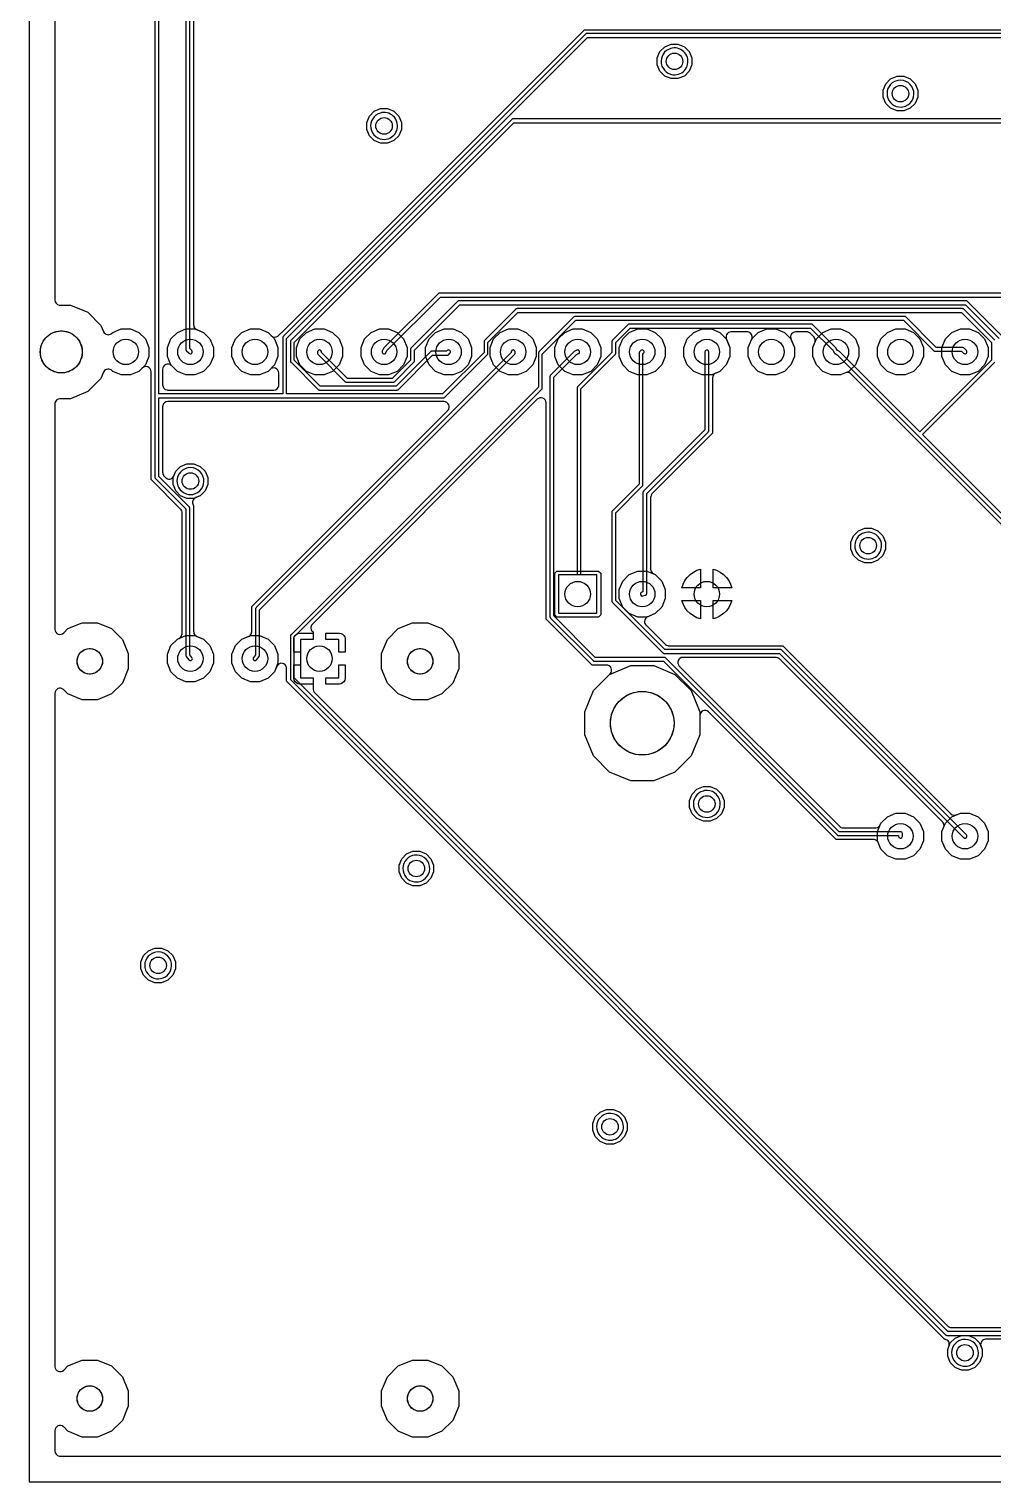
# Model space of a CAD drawing. Header units: millimetres. Extents: x 0 to 102, y -1 to 103.
# Drawn here: x 0 to 37.9, y -1.3 to 55.9 of the extents above; entities that cross this region are included whole.
import ezdxf

# ---------------------------------------------------------------- set-up
doc = ezdxf.new("R2010")
doc.units = ezdxf.units.MM

msp = doc.modelspace()

# ---------------------------------------------------------------- linework, layer by layer
at = {"layer": '16_copper'}
msp.add_lwpolyline([(1.016, 56.375), (1.016, 45.225), (1.016, 45.224), (1.016, 45.223, 0.366019), (1.187, 45.024), (1.219, 45.021), (1.636, 45.021), (2.313, 44.741), (2.831, 44.223), (2.932, 43.981), (2.934, 43.976), (2.936, 43.971, 0.469054), (3.238, 43.894), (3.25, 43.904), (3.258, 43.91), (3.26, 43.912), (3.263, 43.915), (3.297, 43.948), (3.63, 44.086), (3.99, 44.086), (4.323, 43.948), (4.578, 43.693), (4.716, 43.36), (4.716, 43), (4.578, 42.667), (4.323, 42.412), (3.99, 42.274), (3.63, 42.274), (3.297, 42.412), (3.263, 42.445, 0.484395), (2.946, 42.408), (2.939, 42.394), (2.934, 42.386), (2.933, 42.383), (2.932, 42.379), (2.831, 42.137), (2.313, 41.619), (1.636, 41.338), (1.219, 41.338), (1.218, 41.338), (1.218, 41.338, 0.366019), (1.019, 41.168), (1.016, 41.135), (1.016, 32.271), (1.017, 32.261, 0.651699), (1.363, 32.127), (1.531, 32.295), (2.088, 32.526), (2.692, 32.526), (3.249, 32.295), (3.675, 31.869), (3.906, 31.312), (3.906, 30.708), (3.675, 30.151), (3.249, 29.725), (2.692, 29.494), (2.088, 29.494), (1.531, 29.725), (1.363, 29.893), (1.356, 29.899, 0.651666), (1.016, 29.749), (1.016, 3.271), (1.017, 3.261, 0.651699), (1.363, 3.127), (1.531, 3.295), (2.088, 3.526), (2.692, 3.526), (3.249, 3.295), (3.675, 2.869), (3.906, 2.312), (3.906, 1.708), (3.675, 1.151), (3.249, 0.725), (2.692, 0.494), (2.088, 0.494), (1.531, 0.725), (1.363, 0.893), (1.356, 0.899, 0.651666), (1.016, 0.749), (1.016, -0.051), (1.016, -0.052), (1.016, -0.052, 0.366019), (1.187, -0.251), (1.219, -0.254), (61.491, -0.254)], format="xyb", dxfattribs=at)
for points in [[(25.265, 53.929), (25.014, 54.033), (24.823, 54.224), (24.719, 54.475), (24.719, 54.745), (24.823, 54.996), (25.014, 55.187), (25.265, 55.291), (25.535, 55.291), (25.786, 55.187), (25.977, 54.996), (26.081, 54.745), (26.081, 54.475), (25.977, 54.224), (25.786, 54.033), (25.535, 53.929)], [(34.155, 52.659), (33.904, 52.763), (33.713, 52.954), (33.609, 53.205), (33.609, 53.475), (33.713, 53.726), (33.904, 53.917), (34.155, 54.021), (34.425, 54.021), (34.676, 53.917), (34.867, 53.726), (34.971, 53.475), (34.971, 53.205), (34.867, 52.954), (34.676, 52.763), (34.425, 52.659)], [(13.835, 51.389), (13.584, 51.493), (13.393, 51.684), (13.289, 51.935), (13.289, 52.205), (13.393, 52.456), (13.584, 52.647), (13.835, 52.751), (14.105, 52.751), (14.356, 52.647), (14.547, 52.456), (14.651, 52.205), (14.651, 51.935), (14.547, 51.684), (14.356, 51.493), (14.105, 51.389)], [(6.17, 42.274), (5.837, 42.412), (5.582, 42.667), (5.444, 43), (5.444, 43.36), (5.582, 43.693), (5.837, 43.948), (6.17, 44.086), (6.53, 44.086), (6.863, 43.948), (7.118, 43.693), (7.256, 43.36), (7.256, 43), (7.118, 42.667), (6.863, 42.412), (6.53, 42.274)], [(8.71, 42.274), (8.377, 42.412), (8.122, 42.667), (7.984, 43), (7.984, 43.36), (8.122, 43.693), (8.377, 43.948), (8.71, 44.086), (9.07, 44.086), (9.403, 43.948), (9.658, 43.693), (9.796, 43.36), (9.796, 43), (9.658, 42.667), (9.403, 42.412), (9.07, 42.274)], [(11.25, 42.274), (10.917, 42.412), (10.662, 42.667), (10.524, 43), (10.524, 43.36), (10.662, 43.693), (10.917, 43.948), (11.25, 44.086), (11.61, 44.086), (11.943, 43.948), (12.198, 43.693), (12.336, 43.36), (12.336, 43), (12.198, 42.667), (11.943, 42.412), (11.61, 42.274)], [(13.79, 42.274), (13.457, 42.412), (13.202, 42.667), (13.064, 43), (13.064, 43.36), (13.202, 43.693), (13.457, 43.948), (13.79, 44.086), (14.15, 44.086), (14.483, 43.948), (14.738, 43.693), (14.876, 43.36), (14.876, 43), (14.738, 42.667), (14.483, 42.412), (14.15, 42.274)], [(16.33, 42.274), (15.997, 42.412), (15.742, 42.667), (15.604, 43), (15.604, 43.36), (15.742, 43.693), (15.997, 43.948), (16.33, 44.086), (16.69, 44.086), (17.023, 43.948), (17.278, 43.693), (17.416, 43.36), (17.416, 43), (17.278, 42.667), (17.023, 42.412), (16.69, 42.274)], [(18.87, 42.274), (18.537, 42.412), (18.282, 42.667), (18.144, 43), (18.144, 43.36), (18.282, 43.693), (18.537, 43.948), (18.87, 44.086), (19.23, 44.086), (19.563, 43.948), (19.818, 43.693), (19.956, 43.36), (19.956, 43), (19.818, 42.667), (19.563, 42.412), (19.23, 42.274)], [(21.41, 42.274), (21.077, 42.412), (20.822, 42.667), (20.684, 43), (20.684, 43.36), (20.822, 43.693), (21.077, 43.948), (21.41, 44.086), (21.77, 44.086), (22.103, 43.948), (22.358, 43.693), (22.496, 43.36), (22.496, 43), (22.358, 42.667), (22.103, 42.412), (21.77, 42.274)], [(23.95, 42.274), (23.617, 42.412), (23.362, 42.667), (23.224, 43), (23.224, 43.36), (23.362, 43.693), (23.617, 43.948), (23.95, 44.086), (24.31, 44.086), (24.643, 43.948), (24.898, 43.693), (25.036, 43.36), (25.036, 43), (24.898, 42.667), (24.643, 42.412), (24.31, 42.274)], [(26.49, 42.274), (26.157, 42.412), (25.902, 42.667), (25.764, 43), (25.764, 43.36), (25.902, 43.693), (26.157, 43.948), (26.49, 44.086), (26.85, 44.086), (27.183, 43.948), (27.438, 43.693), (27.576, 43.36), (27.576, 43), (27.438, 42.667), (27.183, 42.412), (26.85, 42.274)], [(29.03, 42.274), (28.697, 42.412), (28.442, 42.667), (28.304, 43), (28.304, 43.36), (28.442, 43.693), (28.697, 43.948), (29.03, 44.086), (29.39, 44.086), (29.723, 43.948), (29.978, 43.693), (30.116, 43.36), (30.116, 43), (29.978, 42.667), (29.723, 42.412), (29.39, 42.274)], [(31.57, 42.274), (31.237, 42.412), (30.982, 42.667), (30.844, 43), (30.844, 43.36), (30.982, 43.693), (31.237, 43.948), (31.57, 44.086), (31.93, 44.086), (32.263, 43.948), (32.518, 43.693), (32.656, 43.36), (32.656, 43), (32.518, 42.667), (32.263, 42.412), (31.93, 42.274)], [(34.11, 42.274), (33.777, 42.412), (33.522, 42.667), (33.384, 43), (33.384, 43.36), (33.522, 43.693), (33.777, 43.948), (34.11, 44.086), (34.47, 44.086), (34.803, 43.948), (35.058, 43.693), (35.196, 43.36), (35.196, 43), (35.058, 42.667), (34.803, 42.412), (34.47, 42.274)], [(36.65, 42.274), (36.317, 42.412), (36.062, 42.667), (35.924, 43), (35.924, 43.36), (36.062, 43.693), (36.317, 43.948), (36.65, 44.086), (37.01, 44.086), (37.343, 43.948), (37.598, 43.693), (37.736, 43.36), (37.736, 43), (37.598, 42.667), (37.343, 42.412), (37.01, 42.274)], [(6.215, 37.419), (5.964, 37.523), (5.773, 37.714), (5.669, 37.965), (5.669, 38.235), (5.773, 38.486), (5.964, 38.677), (6.215, 38.781), (6.485, 38.781), (6.736, 38.677), (6.927, 38.486), (7.031, 38.235), (7.031, 37.965), (6.927, 37.714), (6.736, 37.523), (6.485, 37.419)], [(32.885, 34.879), (32.634, 34.983), (32.443, 35.174), (32.339, 35.425), (32.339, 35.695), (32.443, 35.946), (32.634, 36.137), (32.885, 36.241), (33.155, 36.241), (33.406, 36.137), (33.597, 35.946), (33.701, 35.695), (33.701, 35.425), (33.597, 35.174), (33.406, 34.983), (33.155, 34.879)], [(20.773, 32.749), (20.684, 32.838), (20.684, 34.472), (20.773, 34.561), (22.407, 34.561), (22.496, 34.472), (22.496, 32.838), (22.407, 32.749)], [(22.344, 34.409), (20.836, 34.409), (20.836, 32.901), (22.344, 32.901)], [(23.95, 32.749), (23.617, 32.887), (23.362, 33.142), (23.224, 33.475), (23.224, 33.835), (23.362, 34.168), (23.617, 34.423), (23.95, 34.561), (24.31, 34.561), (24.643, 34.423), (24.898, 34.168), (25.036, 33.835), (25.036, 33.475), (24.898, 33.142), (24.643, 32.887), (24.31, 32.749)], [(25.691, 33.905), (25.736, 34.042), (25.808, 34.183), (25.901, 34.312), (26.013, 34.424), (26.142, 34.517), (26.283, 34.589), (26.42, 34.634), (26.42, 33.905)], [(26.92, 33.905), (26.92, 34.634), (27.057, 34.589), (27.198, 34.517), (27.327, 34.424), (27.439, 34.312), (27.532, 34.183), (27.604, 34.042), (27.649, 33.905)], [(26.283, 32.721), (26.142, 32.793), (26.013, 32.886), (25.901, 32.998), (25.808, 33.127), (25.736, 33.268), (25.691, 33.405), (26.42, 33.405), (26.42, 32.676)], [(26.92, 33.405), (27.649, 33.405), (27.604, 33.268), (27.532, 33.127), (27.439, 32.998), (27.327, 32.886), (27.198, 32.793), (27.057, 32.721), (26.92, 32.676)], [(6.17, 30.209), (5.837, 30.347), (5.582, 30.602), (5.444, 30.935), (5.444, 31.295), (5.582, 31.628), (5.837, 31.883), (6.17, 32.021), (6.53, 32.021), (6.863, 31.883), (7.118, 31.628), (7.256, 31.295), (7.256, 30.935), (7.118, 30.602), (6.863, 30.347), (6.53, 30.209)], [(8.71, 30.209), (8.377, 30.347), (8.122, 30.602), (7.984, 30.935), (7.984, 31.295), (8.122, 31.628), (8.377, 31.883), (8.71, 32.021), (9.07, 32.021), (9.403, 31.883), (9.658, 31.628), (9.796, 31.295), (9.796, 30.935), (9.658, 30.602), (9.403, 30.347), (9.07, 30.209)], [(10.422, 31.365), (10.422, 31.902), (10.439, 31.967), (10.473, 32.025), (10.52, 32.072), (10.537, 32.082), (10.537, 32.082), (10.537, 32.082), (10.578, 32.106), (10.643, 32.123), (11.18, 32.123), (11.18, 31.869), (10.676, 31.869), (10.676, 31.365)], [(12.184, 31.365), (12.184, 31.869), (11.68, 31.869), (11.68, 32.123), (12.217, 32.123), (12.282, 32.106), (12.34, 32.072), (12.387, 32.025), (12.421, 31.967), (12.438, 31.902), (12.438, 31.365)], [(15.088, 29.494), (14.531, 29.725), (14.105, 30.151), (13.874, 30.708), (13.874, 31.312), (14.105, 31.869), (14.531, 32.295), (15.088, 32.526), (15.692, 32.526), (16.249, 32.295), (16.675, 31.869), (16.906, 31.312), (16.906, 30.708), (16.675, 30.151), (16.249, 29.725), (15.692, 29.494)], [(10.643, 30.107), (10.578, 30.124), (10.52, 30.158), (10.473, 30.205), (10.439, 30.263), (10.422, 30.328), (10.422, 30.865), (10.676, 30.865), (10.676, 30.361), (11.18, 30.361), (11.18, 30.107)], [(11.68, 30.107), (11.68, 30.361), (12.184, 30.361), (12.184, 30.865), (12.438, 30.865), (12.438, 30.328), (12.421, 30.263), (12.387, 30.205), (12.34, 30.158), (12.282, 30.124), (12.217, 30.107)], [(23.679, 26.309), (22.846, 26.654), (22.209, 27.291), (21.864, 28.124), (21.864, 29.026), (22.209, 29.859), (22.846, 30.496), (23.679, 30.841), (24.581, 30.841), (25.414, 30.496), (26.051, 29.859), (26.396, 29.026), (26.396, 28.124), (26.051, 27.291), (25.414, 26.654), (24.581, 26.309)], [(26.535, 24.719), (26.284, 24.823), (26.093, 25.014), (25.989, 25.265), (25.989, 25.535), (26.093, 25.786), (26.284, 25.977), (26.535, 26.081), (26.805, 26.081), (27.056, 25.977), (27.247, 25.786), (27.351, 25.535), (27.351, 25.265), (27.247, 25.014), (27.056, 24.823), (26.805, 24.719)], [(34.11, 23.224), (33.777, 23.362), (33.522, 23.617), (33.384, 23.95), (33.384, 24.31), (33.522, 24.643), (33.777, 24.898), (34.11, 25.036), (34.47, 25.036), (34.803, 24.898), (35.058, 24.643), (35.196, 24.31), (35.196, 23.95), (35.058, 23.617), (34.803, 23.362), (34.47, 23.224)], [(36.65, 23.224), (36.317, 23.362), (36.062, 23.617), (35.924, 23.95), (35.924, 24.31), (36.062, 24.643), (36.317, 24.898), (36.65, 25.036), (37.01, 25.036), (37.343, 24.898), (37.598, 24.643), (37.736, 24.31), (37.736, 23.95), (37.598, 23.617), (37.343, 23.362), (37.01, 23.224)], [(15.105, 22.179), (14.854, 22.283), (14.663, 22.474), (14.559, 22.725), (14.559, 22.995), (14.663, 23.246), (14.854, 23.437), (15.105, 23.541), (15.375, 23.541), (15.626, 23.437), (15.817, 23.246), (15.921, 22.995), (15.921, 22.725), (15.817, 22.474), (15.626, 22.283), (15.375, 22.179)], [(4.945, 18.369), (4.694, 18.473), (4.503, 18.664), (4.399, 18.915), (4.399, 19.185), (4.503, 19.436), (4.694, 19.627), (4.945, 19.731), (5.215, 19.731), (5.466, 19.627), (5.657, 19.436), (5.761, 19.185), (5.761, 18.915), (5.657, 18.664), (5.466, 18.473), (5.215, 18.369)], [(22.725, 12.019), (22.474, 12.123), (22.283, 12.314), (22.179, 12.565), (22.179, 12.835), (22.283, 13.086), (22.474, 13.277), (22.725, 13.381), (22.995, 13.381), (23.246, 13.277), (23.437, 13.086), (23.541, 12.835), (23.541, 12.565), (23.437, 12.314), (23.246, 12.123), (22.995, 12.019)], [(36.695, 3.129), (36.444, 3.233), (36.253, 3.424), (36.149, 3.675), (36.149, 3.945), (36.253, 4.196), (36.444, 4.387), (36.695, 4.491), (36.965, 4.491), (37.216, 4.387), (37.407, 4.196), (37.511, 3.945), (37.511, 3.675), (37.407, 3.424), (37.216, 3.233), (36.965, 3.129)], [(15.088, 0.494), (14.531, 0.725), (14.105, 1.151), (13.874, 1.708), (13.874, 2.312), (14.105, 2.869), (14.531, 3.295), (15.088, 3.526), (15.692, 3.526), (16.249, 3.295), (16.675, 2.869), (16.906, 2.312), (16.906, 1.708), (16.675, 1.151), (16.249, 0.725), (15.692, 0.494)]]:
    msp.add_lwpolyline(points, close=True, dxfattribs=at)
for points in [[(25.489, 54.088, 1), (25.311, 55.132), (25.254, 55.118, 0.893653), (25.43, 54.082)], [(34.379, 52.818, 1), (34.201, 53.862), (34.144, 53.848, 0.893653), (34.32, 52.812)], [(14.059, 51.548, 1), (13.881, 52.592), (13.824, 52.578, 0.893653), (14, 51.542)], [(6.439, 37.578, 1), (6.261, 38.622), (6.204, 38.608, 0.893653), (6.38, 37.572)], [(33.109, 35.038, 1), (32.931, 36.082), (32.874, 36.068, 0.893653), (33.05, 35.032)], [(26.759, 24.878, 1), (26.581, 25.922), (26.524, 25.908, 0.893653), (26.7, 24.872)], [(15.329, 22.338, 1), (15.151, 23.382), (15.094, 23.368, 0.893653), (15.27, 22.332)], [(5.169, 18.528, 1), (4.991, 19.572), (4.934, 19.558, 0.893653), (5.11, 18.522)], [(22.949, 12.178, 1), (22.771, 13.222), (22.714, 13.208, 0.893653), (22.89, 12.172)], [(36.919, 3.288, 1), (36.741, 4.332), (36.684, 4.318, 0.893653), (36.86, 3.282)]]:
    msp.add_lwpolyline(points, format="xyb", close=True, dxfattribs=at)
at = {"layer": '1_copper'}
for points in [[(67.589, 60.166), (67.589, 55.702), (21.946, 55.702), (21.937, 55.701), (21.929, 55.7, 0.087654), (21.904, 55.69), (21.899, 55.685), (21.892, 55.68), (10.005, 43.793), (9.999, 43.786), (9.994, 43.779, 0.087651), (9.984, 43.755), (9.983, 43.747), (9.982, 43.739), (9.982, 41.529), (5.105, 41.529), (5.105, 59.252)], [(4.953, 59.284), (4.953, 38.252), (4.954, 38.244), (4.955, 38.236, 0.087654), (4.965, 38.211), (4.97, 38.205), (4.975, 38.199), (6.172, 37.002), (6.172, 31.242), (6.173, 31.238), (6.173, 31.233, 0.141394), (6.189, 31.194), (6.29, 31.067), (6.306, 31.053, 0.866055), (6.41, 31.163), (6.325, 31.269), (6.325, 37.033), (6.323, 37.042), (6.323, 37.05, 0.087654), (6.312, 37.075), (6.308, 37.08), (6.302, 37.087), (5.105, 38.284), (5.105, 41.377), (16.307, 41.377), (16.315, 41.378), (16.324, 41.378, 0.087654), (16.348, 41.389), (16.354, 41.394), (16.361, 41.399), (18.037, 43.075), (18.042, 43.082), (18.048, 43.089, 0.087651), (18.058, 43.113), (18.058, 43.121), (18.059, 43.129), (18.059, 43.555), (19.234, 44.729), (36.697, 44.729), (37.871, 43.555), (37.871, 42.856), (35.052, 40.037), (31.905, 43.183), (31.904, 43.184), (31.903, 43.186), (31.894, 43.191), (31.888, 43.196, 0.008783), (31.886, 43.197), (31.807, 43.237), (31.767, 43.316), (31.766, 43.317), (31.766, 43.319), (31.759, 43.327), (31.755, 43.334, 0.008781), (31.753, 43.335), (30.839, 44.25), (30.832, 44.255), (30.825, 44.26, 0.087651), (30.801, 44.27), (30.793, 44.271), (30.785, 44.272), (23.622, 44.272), (23.614, 44.271), (23.605, 44.27, 0.087654), (23.581, 44.26), (23.575, 44.255), (23.568, 44.25), (22.959, 43.64), (22.953, 43.633), (22.948, 43.627, 0.087651), (22.938, 43.602), (22.937, 43.595), (22.936, 43.586), (22.936, 43.161), (21.587, 41.811), (21.582, 41.805), (21.576, 41.798, 0.087651), (21.566, 41.774), (21.566, 41.766), (21.565, 41.758), (21.565, 34.409), (20.836, 34.409), (20.836, 32.901), (22.344, 32.901), (22.344, 34.409), (21.717, 34.409), (21.717, 41.726), (23.066, 43.075), (23.071, 43.082), (23.077, 43.089, 0.087651), (23.087, 43.113), (23.087, 43.121), (23.089, 43.129), (23.089, 43.555), (23.654, 44.12), (30.753, 44.12), (31.637, 43.236), (31.682, 43.146), (31.684, 43.143), (31.685, 43.14, 0.071793), (31.699, 43.124), (31.706, 43.119), (31.711, 43.114, 0.017554), (31.716, 43.112), (31.806, 43.067), (41.834, 33.039)], [(6.477, 57.092), (6.477, 44.244), (6.478, 44.23), (6.479, 44.216, 0.222878), (6.574, 44.071), (6.577, 44.07), (6.58, 44.068), (6.589, 44.063), (6.602, 44.057), (6.863, 43.948), (7.118, 43.693), (7.256, 43.36), (7.256, 43), (7.118, 42.667), (6.863, 42.412), (6.53, 42.274), (6.17, 42.274), (5.837, 42.412), (5.605, 42.643), (5.598, 42.649, 0.651678), (5.258, 42.5), (5.258, 41.885), (5.258, 41.884), (5.258, 41.883, 0.366019), (5.429, 41.684), (5.461, 41.681), (9.627, 41.681), (9.627, 41.681), (9.628, 41.681, 0.366019), (9.827, 41.852), (9.83, 41.885), (9.83, 42.347), (9.829, 42.357, 0.651706), (9.483, 42.491), (9.403, 42.412), (9.07, 42.274), (8.71, 42.274), (8.377, 42.412), (8.122, 42.667), (7.984, 43), (7.984, 43.36), (8.122, 43.693), (8.377, 43.948), (8.71, 44.086), (9.07, 44.086), (9.403, 43.948), (9.53, 43.821), (9.531, 43.821), (9.532, 43.82, 0.366016), (9.793, 43.8), (9.818, 43.821), (10.023, 44.027), (21.851, 55.855), (66.412, 55.855)], [(6.172, 56.966), (6.172, 43.282), (6.173, 43.273), (6.174, 43.265, 0.087654), (6.184, 43.24), (6.189, 43.235), (6.195, 43.228), (6.296, 43.126), (6.314, 43.113, 0.14431), (6.356, 43.104), (6.377, 43.109, 0.544696), (6.404, 43.234), (6.325, 43.313), (6.325, 56.998)], [(38.001, 43.64), (36.782, 44.859), (36.775, 44.865), (36.769, 44.87, 0.087651), (36.744, 44.88), (36.737, 44.881), (36.728, 44.882), (19.202, 44.882), (19.194, 44.881), (19.186, 44.88, 0.087654), (19.161, 44.87), (19.155, 44.865), (19.149, 44.859), (17.929, 43.64), (17.924, 43.633), (17.919, 43.627, 0.087651), (17.909, 43.602), (17.908, 43.595), (17.907, 43.586), (17.907, 43.161), (16.275, 41.529), (10.135, 41.529), (10.135, 43.707), (21.977, 55.55), (67.589, 55.55)], [(64.281, 52.349), (19.05, 52.349), (19.042, 52.348), (19.033, 52.348, 0.087654), (19.009, 52.337), (19.003, 52.332), (18.996, 52.327), (10.309, 43.64), (10.304, 43.633), (10.299, 43.627, 0.087651), (10.289, 43.602), (10.288, 43.595), (10.287, 43.586), (10.287, 42.824), (10.288, 42.816), (10.289, 42.808, 0.087654), (10.299, 42.783), (10.304, 42.777), (10.309, 42.771), (11.376, 41.704), (11.383, 41.699), (11.389, 41.693, 0.087651), (11.414, 41.683), (11.421, 41.683), (11.43, 41.681), (14.478, 41.681), (14.486, 41.683), (14.495, 41.683, 0.087654), (14.519, 41.694), (14.525, 41.698), (14.532, 41.704), (15.881, 43.053), (16.459, 43.053), (16.468, 43.054), (16.476, 43.055, 0.087654), (16.501, 43.065), (16.506, 43.07), (16.513, 43.075), (16.564, 43.126), (16.577, 43.144, 0.866058), (16.456, 43.234), (16.428, 43.205), (15.85, 43.205), (15.841, 43.204), (15.833, 43.204, 0.087654), (15.808, 43.193), (15.803, 43.188), (15.796, 43.183), (14.446, 41.834), (11.462, 41.834), (10.439, 42.856), (10.439, 43.555), (19.082, 52.197), (64.313, 52.197)], [(38.306, 43.793), (36.935, 45.164), (36.928, 45.169), (36.921, 45.175, 0.087651), (36.897, 45.185), (36.889, 45.185), (36.881, 45.187), (16.916, 45.187), (16.908, 45.185), (16.9, 45.185, 0.087654), (16.875, 45.174), (16.869, 45.17), (16.863, 45.164), (15.034, 43.335), (15.029, 43.329), (15.023, 43.322, 0.087651), (15.013, 43.298), (15.013, 43.29), (15.011, 43.282), (15.011, 42.856), (14.294, 42.139), (12.528, 42.139), (11.506, 43.161), (11.506, 43.18), (11.503, 43.202, 0.752248), (11.357, 43.201), (11.354, 43.18, 0.298763), (11.366, 43.088), (11.371, 43.082), (11.376, 43.075), (12.443, 42.009), (12.45, 42.003), (12.456, 41.998, 0.087651), (12.481, 41.988), (12.488, 41.987), (12.497, 41.986), (14.326, 41.986), (14.334, 41.987), (14.342, 41.988, 0.087654), (14.367, 41.998), (14.373, 42.003), (14.379, 42.009), (15.141, 42.771), (15.147, 42.777), (15.152, 42.784, 0.087651), (15.162, 42.808), (15.163, 42.816), (15.164, 42.824), (15.164, 43.25), (16.948, 45.034), (36.849, 45.034), (38.176, 43.707)], [(42.52, 45.491), (16.154, 45.491), (16.146, 45.49), (16.138, 45.49, 0.087654), (16.113, 45.479), (16.107, 45.474), (16.101, 45.469), (13.967, 43.335), (13.966, 43.334), (13.964, 43.333), (13.959, 43.324), (13.954, 43.318, 0.008783), (13.953, 43.316), (13.902, 43.214), (13.895, 43.193, 0.866056), (14.038, 43.146), (14.083, 43.236), (16.186, 45.339), (42.488, 45.339)], [(63.398, 4.648), (36.15, 4.648), (10.439, 30.359), (10.439, 31.972), (20.171, 41.704), (20.176, 41.711), (20.181, 41.717, 0.087651), (20.191, 41.742), (20.192, 41.749), (20.193, 41.758), (20.193, 43.098), (21.52, 44.425), (34.411, 44.425), (35.608, 43.228), (35.615, 43.223), (35.621, 43.217, 0.087651), (35.646, 43.207), (35.653, 43.207), (35.662, 43.205), (36.697, 43.205), (36.776, 43.126), (36.794, 43.113, 0.866058), (36.884, 43.234), (36.782, 43.335), (36.775, 43.341), (36.769, 43.346, 0.087651), (36.744, 43.356), (36.737, 43.357), (36.728, 43.358), (35.693, 43.358), (34.496, 44.555), (34.489, 44.56), (34.483, 44.565, 0.087651), (34.458, 44.575), (34.451, 44.576), (34.442, 44.577), (21.488, 44.577), (21.48, 44.576), (21.472, 44.575, 0.087654), (21.447, 44.565), (21.441, 44.56), (21.435, 44.555), (20.063, 43.183), (20.058, 43.176), (20.052, 43.17, 0.087651), (20.042, 43.145), (20.042, 43.138), (20.041, 43.129), (20.041, 41.789), (10.309, 32.058), (10.304, 32.051), (10.299, 32.045, 0.087651), (10.289, 32.02), (10.288, 32.013), (10.287, 32.004), (10.287, 30.328), (10.288, 30.319), (10.289, 30.311, 0.087654), (10.299, 30.286), (10.304, 30.281), (10.309, 30.274), (36.065, 4.518), (36.072, 4.513), (36.078, 4.508, 0.087651), (36.103, 4.498), (36.11, 4.497), (36.119, 4.496), (63.367, 4.496)], [(41.622, 33.036), (35.017, 39.641), (35.017, 39.641), (34.764, 39.894), (34.764, 39.894), (32.347, 42.31), (32.336, 42.32), (32.325, 42.329, 0.222877), (32.156, 42.364), (32.153, 42.363), (32.15, 42.363), (32.14, 42.359), (32.126, 42.355), (31.93, 42.274), (31.57, 42.274), (31.237, 42.412), (30.982, 42.667), (30.844, 43), (30.844, 43.36), (30.925, 43.556), (30.929, 43.569), (30.934, 43.583, 0.222877), (30.901, 43.752), (30.899, 43.755), (30.897, 43.758), (30.89, 43.765), (30.889, 43.768, 0.005852), (30.885, 43.771), (30.88, 43.777), (30.75, 43.908), (30.742, 43.914), (30.735, 43.921, 0.132344), (30.638, 43.965), (30.63, 43.965, 0.018059), (30.615, 43.967), (30.606, 43.967), (30.169, 43.967), (30.164, 43.967), (30.159, 43.967, 0.469056), (29.971, 43.717), (29.976, 43.703), (29.979, 43.693), (29.98, 43.69), (29.981, 43.686), (30.116, 43.36), (30.116, 43), (29.978, 42.667), (29.723, 42.412), (29.39, 42.274), (29.03, 42.274), (28.697, 42.412), (28.442, 42.667), (28.304, 43), (28.304, 43.36), (28.439, 43.686), (28.44, 43.691), (28.442, 43.696, 0.46906), (28.283, 43.965), (28.268, 43.966), (28.258, 43.967), (28.255, 43.967), (28.251, 43.967), (27.629, 43.967), (27.624, 43.967), (27.619, 43.967, 0.469056), (27.431, 43.717), (27.436, 43.703), (27.439, 43.693), (27.44, 43.69), (27.441, 43.686), (27.576, 43.36), (27.576, 43), (27.438, 42.667), (27.183, 42.412), (27.024, 42.346), (27.011, 42.339), (26.998, 42.333, 0.222881), (26.901, 42.19), (26.901, 42.186), (26.9, 42.183), (26.9, 42.173), (26.899, 42.158), (26.899, 39.987), (24.52, 37.608), (24.513, 37.6), (24.506, 37.593, 0.132344), (24.463, 37.496), (24.462, 37.488, 0.018059), (24.461, 37.473), (24.46, 37.464), (24.46, 34.635), (24.461, 34.621), (24.462, 34.606, 0.222879), (24.557, 34.462), (24.56, 34.46), (24.563, 34.459), (24.572, 34.454), (24.586, 34.447), (24.643, 34.423), (24.898, 34.168), (25.036, 33.835), (25.036, 33.475), (24.898, 33.142), (24.643, 32.887), (24.345, 32.763), (24.341, 32.761), (24.336, 32.759, 0.469058), (24.259, 32.456), (24.268, 32.445), (24.275, 32.437), (24.277, 32.435), (24.28, 32.432), (25.029, 31.683), (25.037, 31.676), (25.044, 31.669, 0.132344), (25.14, 31.626), (25.149, 31.625, 0.018059), (25.163, 31.624), (25.172, 31.623), (29.66, 31.623), (36.269, 25.014), (36.28, 25.005), (36.291, 24.996, 0.222881), (36.46, 24.96), (36.463, 24.962), (36.466, 24.962), (36.476, 24.966), (36.49, 24.97), (36.65, 25.036), (37.01, 25.036), (37.343, 24.898), (37.598, 24.643), (37.736, 24.31), (37.736, 23.95), (37.598, 23.617), (37.343, 23.362), (37.01, 23.224), (36.65, 23.224), (36.317, 23.362), (36.062, 23.617), (35.924, 23.95), (35.924, 24.31), (35.99, 24.47), (35.994, 24.483), (35.999, 24.497, 0.222878), (35.967, 24.667), (35.964, 24.669), (35.962, 24.672), (35.955, 24.68), (35.946, 24.691), (29.53, 31.106), (29.523, 31.113), (29.515, 31.12, 0.132344), (29.419, 31.163), (29.411, 31.164, 0.018059), (29.396, 31.165), (29.387, 31.166), (25.731, 31.166), (25.722, 31.165, 0.651699), (25.588, 30.819), (31.887, 24.52), (31.895, 24.513), (31.902, 24.506, 0.132344), (31.998, 24.463), (32.007, 24.462, 0.018059), (32.021, 24.461), (32.03, 24.46), (33.31, 24.46), (33.324, 24.461), (33.339, 24.462, 0.222879), (33.483, 24.557), (33.485, 24.56), (33.486, 24.563), (33.491, 24.572), (33.498, 24.586), (33.522, 24.643), (33.777, 24.898), (34.11, 25.036), (34.47, 25.036), (34.803, 24.898), (35.058, 24.643), (35.196, 24.31), (35.196, 23.95), (35.058, 23.617), (34.803, 23.362), (34.47, 23.224), (34.11, 23.224), (33.777, 23.362), (33.522, 23.617), (33.413, 23.878), (33.407, 23.89), (33.401, 23.903, 0.222881), (33.258, 24), (33.254, 24.001), (33.251, 24.001), (33.241, 24.002), (33.226, 24.003), (31.757, 24.003), (26.743, 29.017), (26.736, 29.023, 0.651678), (26.396, 28.873), (26.396, 28.124), (26.051, 27.291), (25.414, 26.654), (24.581, 26.309), (23.679, 26.309), (22.846, 26.654), (22.209, 27.291), (21.864, 28.124), (21.864, 29.026), (22.209, 29.859), (22.865, 30.514), (22.871, 30.521, 0.651678), (22.721, 30.861), (22.156, 30.861), (20.345, 32.671), (20.345, 41.172), (20.345, 41.182, 0.651699), (19.999, 41.316), (11.152, 32.47), (11.146, 32.463, 0.442528), (11.174, 32.164), (11.18, 32.16), (11.18, 31.869), (10.676, 31.869), (10.676, 30.361), (11.18, 30.361), (11.18, 29.918), (11.181, 29.908), (11.181, 29.898, 0.132342), (11.219, 29.799), (11.224, 29.793, 0.018024), (11.233, 29.782), (11.24, 29.775), (36.154, 4.86), (36.162, 4.854), (36.169, 4.846, 0.132344), (36.265, 4.803), (36.274, 4.803, 0.018059), (36.288, 4.801), (36.298, 4.801), (63.493, 4.801)], [(51.484, 4.343), (37.65, 4.343), (37.645, 4.343), (37.64, 4.343, 0.469056), (37.452, 4.093), (37.457, 4.079), (37.46, 4.069), (37.461, 4.066), (37.462, 4.062), (37.511, 3.945), (37.511, 3.675), (37.407, 3.424), (37.216, 3.233), (36.965, 3.129), (36.695, 3.129), (36.444, 3.233), (36.253, 3.424), (36.149, 3.675), (36.149, 3.945), (36.198, 4.062), (36.199, 4.067), (36.202, 4.072, 0.453911), (36.052, 4.339), (36.047, 4.34), (36.042, 4.341), (36.027, 4.342), (36.025, 4.342), (10.135, 30.233), (10.135, 30.73), (10.133, 30.743), (10.133, 30.757, 0.704925), (9.758, 30.836), (9.756, 30.832), (9.754, 30.829), (9.75, 30.82), (9.744, 30.807), (9.658, 30.602), (9.403, 30.347), (9.07, 30.209), (8.71, 30.209), (8.377, 30.347), (8.122, 30.602), (7.984, 30.935), (7.984, 31.295), (8.122, 31.628), (8.377, 31.883), (8.638, 31.992), (8.65, 31.998), (8.663, 32.004, 0.222881), (8.76, 32.147), (8.761, 32.151), (8.761, 32.154), (8.762, 32.164), (8.763, 32.179), (8.763, 33.165), (16.475, 40.877), (16.481, 40.884, 0.651678), (16.331, 41.224), (5.461, 41.224), (5.46, 41.224), (5.459, 41.224, 0.366019), (5.26, 41.053), (5.258, 41.021), (5.258, 38.431), (5.259, 38.421), (5.259, 38.411, 0.107007), (5.285, 38.329), (5.291, 38.321), (5.296, 38.312), (5.302, 38.306, 0.015771), (5.311, 38.295), (5.317, 38.288), (5.367, 38.238, 0.484382), (5.683, 38.276), (5.69, 38.289), (5.695, 38.298, 0.008428), (5.698, 38.304), (5.773, 38.486), (5.964, 38.677), (6.215, 38.781), (6.485, 38.781), (6.736, 38.677), (6.927, 38.486), (7.031, 38.235), (7.031, 37.965), (6.927, 37.714), (6.736, 37.523), (6.554, 37.448), (6.55, 37.446), (6.545, 37.444, 0.435144), (6.456, 37.161), (6.462, 37.149), (6.465, 37.145), (6.467, 37.141), (6.477, 37.13), (6.477, 32.179), (6.478, 32.165), (6.479, 32.151, 0.222878), (6.574, 32.006), (6.577, 32.005), (6.58, 32.003), (6.589, 31.998), (6.602, 31.992), (6.863, 31.883), (7.118, 31.628), (7.256, 31.295), (7.256, 30.935), (7.118, 30.602), (6.863, 30.347), (6.53, 30.209), (6.17, 30.209), (5.837, 30.347), (5.582, 30.602), (5.444, 30.935), (5.444, 31.295), (5.582, 31.628), (5.837, 31.883), (5.894, 31.907, 0.260392), (6.017, 32.063), (6.018, 32.066), (6.018, 32.07), (6.019, 32.08), (6.02, 32.095), (6.02, 36.854), (6.019, 36.864), (6.019, 36.875, 0.132342), (5.981, 36.973), (5.976, 36.98, 0.018024), (5.966, 36.991), (5.96, 36.998), (4.801, 38.158), (4.801, 42.398), (4.8, 42.407, 0.651703), (4.454, 42.542), (4.323, 42.412), (3.99, 42.274), (3.63, 42.274), (3.297, 42.412), (3.263, 42.445, 0.484395), (2.946, 42.408), (2.939, 42.394), (2.934, 42.386), (2.933, 42.383), (2.932, 42.379), (2.831, 42.137), (2.313, 41.619), (1.636, 41.338), (1.219, 41.338), (1.218, 41.338), (1.218, 41.338, 0.366019), (1.019, 41.168), (1.016, 41.135), (1.016, 32.271), (1.017, 32.261, 0.651699), (1.363, 32.127), (1.531, 32.295), (2.088, 32.526), (2.692, 32.526), (3.249, 32.295), (3.675, 31.869), (3.906, 31.312), (3.906, 30.708), (3.675, 30.151), (3.249, 29.725), (2.692, 29.494), (2.088, 29.494), (1.531, 29.725), (1.363, 29.893), (1.356, 29.899, 0.651666), (1.016, 29.749), (1.016, 3.271), (1.017, 3.261, 0.651699), (1.363, 3.127), (1.531, 3.295), (2.088, 3.526), (2.692, 3.526), (3.249, 3.295), (3.675, 2.869), (3.906, 2.312), (3.906, 1.708), (3.675, 1.151), (3.249, 0.725), (2.692, 0.494), (2.088, 0.494), (1.531, 0.725), (1.363, 0.893), (1.356, 0.899, 0.651666), (1.016, 0.749), (1.016, -0.051), (1.016, -0.052), (1.016, -0.052, 0.366019), (1.187, -0.251), (1.219, -0.254), (78.001, -0.254)]]:
    msp.add_lwpolyline(points, format="xyb", dxfattribs=at)
for points in [[(25.489, 54.088, 1), (25.311, 55.132), (25.254, 55.118, 0.893653), (25.43, 54.082)], [(34.379, 52.818, 1), (34.201, 53.862), (34.144, 53.848, 0.893653), (34.32, 52.812)], [(14.059, 51.548, 1), (13.881, 52.592), (13.824, 52.578, 0.893653), (14, 51.542)], [(8.915, 31.043, 0.141396), (8.95, 31.067), (9.051, 31.194), (9.053, 31.198), (9.056, 31.201, 0.141394), (9.068, 31.242), (9.068, 33.039), (19.104, 43.075), (19.109, 43.082), (19.114, 43.089, 0.087651), (19.124, 43.113), (19.125, 43.121), (19.126, 43.129), (19.126, 43.18), (19.123, 43.202, 0.752248), (18.977, 43.201), (18.974, 43.18), (18.974, 43.161), (8.938, 33.125), (8.933, 33.118), (8.927, 33.111, 0.087651), (8.917, 33.087), (8.917, 33.079), (8.915, 33.071), (8.915, 31.269), (8.83, 31.163), (8.819, 31.144, 0.548399), (8.894, 31.039)], [(34.301, 24.055, 0.371202), (34.366, 24.13), (34.366, 24.232), (34.365, 24.237, 0.392588), (34.29, 24.308), (31.883, 24.308), (25.047, 31.143), (25.041, 31.149), (25.034, 31.154, 0.087651), (25.01, 31.164), (25.002, 31.165), (24.994, 31.166), (22.282, 31.166), (20.65, 32.798), (20.65, 42.183), (21.534, 43.067), (21.624, 43.112), (21.642, 43.124, 0.866056), (21.556, 43.248), (21.454, 43.197), (21.453, 43.196), (21.451, 43.196), (21.443, 43.189), (21.436, 43.185, 0.008781), (21.435, 43.183), (20.52, 42.269), (20.515, 42.262), (20.51, 42.255, 0.087651), (20.5, 42.231), (20.499, 42.223), (20.498, 42.215), (20.498, 32.766), (20.499, 32.758), (20.5, 32.749, 0.087654), (20.51, 32.725), (20.515, 32.719), (20.52, 32.712), (22.197, 31.036), (22.203, 31.031), (22.21, 31.025, 0.087651), (22.234, 31.015), (22.242, 31.015), (22.25, 31.013), (24.962, 31.013), (31.798, 24.178), (31.805, 24.173), (31.811, 24.167, 0.087651), (31.836, 24.157), (31.843, 24.157), (31.852, 24.155), (34.214, 24.155), (34.214, 24.13, 0.374459), (34.28, 24.055)], [(36.857, 24.059, 0.544696), (36.884, 24.184), (29.619, 31.448), (29.613, 31.453), (29.606, 31.459, 0.087651), (29.582, 31.469), (29.574, 31.469), (29.566, 31.471), (25.025, 31.471), (23.089, 33.407), (23.089, 36.849), (24.133, 37.894), (24.138, 37.901), (24.144, 37.907, 0.087651), (24.154, 37.932), (24.154, 37.939), (24.155, 37.948), (24.155, 43.098), (24.184, 43.126), (24.197, 43.144, 0.866058), (24.076, 43.234), (24.025, 43.183), (24.02, 43.176), (24.015, 43.17, 0.087651), (24.005, 43.145), (24.004, 43.138), (24.003, 43.129), (24.003, 37.979), (22.959, 36.935), (22.953, 36.928), (22.948, 36.921, 0.087651), (22.938, 36.897), (22.937, 36.889), (22.936, 36.881), (22.936, 33.376), (22.937, 33.367), (22.938, 33.359, 0.087654), (22.948, 33.334), (22.953, 33.329), (22.959, 33.322), (24.94, 31.341), (24.947, 31.335), (24.953, 31.33, 0.087651), (24.978, 31.32), (24.985, 31.319), (24.994, 31.318), (29.534, 31.318), (36.776, 24.076), (36.794, 24.063, 0.14431), (36.836, 24.054)], [(24.148, 33.581), (24.25, 33.606), (24.257, 33.609), (24.264, 33.611, 0.291647), (24.308, 33.68), (24.308, 37.611), (26.724, 40.027), (26.729, 40.034), (26.734, 40.041, 0.087651), (26.744, 40.065), (26.745, 40.073), (26.746, 40.081), (26.746, 43.18), (26.743, 43.202, 0.866051), (26.594, 43.18), (26.594, 40.113), (24.178, 37.697), (24.173, 37.69), (24.167, 37.683, 0.087651), (24.157, 37.659), (24.157, 37.651), (24.155, 37.643), (24.155, 33.74), (24.112, 33.729), (24.091, 33.721, 0.752247), (24.128, 33.579)], [(6.439, 37.578, 1), (6.261, 38.622), (6.204, 38.608, 0.893653), (6.38, 37.572)], [(33.109, 35.038, 1), (32.931, 36.082), (32.874, 36.068, 0.893653), (33.05, 35.032)], [(26.759, 24.878, 1), (26.581, 25.922), (26.524, 25.908, 0.893653), (26.7, 24.872)], [(15.329, 22.338, 1), (15.151, 23.382), (15.094, 23.368, 0.893653), (15.27, 22.332)], [(5.169, 18.528, 1), (4.991, 19.572), (4.934, 19.558, 0.893653), (5.11, 18.522)], [(22.949, 12.178, 1), (22.771, 13.222), (22.714, 13.208, 0.893653), (22.89, 12.172)], [(36.919, 3.288, 1), (36.741, 4.332), (36.684, 4.318, 0.893653), (36.86, 3.282)]]:
    msp.add_lwpolyline(points, format="xyb", close=True, dxfattribs=at)
for points in [[(13.835, 51.389), (13.584, 51.493), (13.393, 51.684), (13.289, 51.935), (13.289, 52.205), (13.393, 52.456), (13.584, 52.647), (13.835, 52.751), (14.105, 52.751), (14.356, 52.647), (14.547, 52.456), (14.651, 52.205), (14.651, 51.935), (14.547, 51.684), (14.356, 51.493), (14.105, 51.389)], [(32.885, 34.879), (32.634, 34.983), (32.443, 35.174), (32.339, 35.425), (32.339, 35.695), (32.443, 35.946), (32.634, 36.137), (32.885, 36.241), (33.155, 36.241), (33.406, 36.137), (33.597, 35.946), (33.701, 35.695), (33.701, 35.425), (33.597, 35.174), (33.406, 34.983), (33.155, 34.879)], [(25.691, 33.905), (25.736, 34.042), (25.808, 34.183), (25.901, 34.312), (26.013, 34.424), (26.142, 34.517), (26.283, 34.589), (26.42, 34.634), (26.42, 33.905)], [(26.92, 33.905), (26.92, 34.634), (27.057, 34.589), (27.198, 34.517), (27.327, 34.424), (27.439, 34.312), (27.532, 34.183), (27.604, 34.042), (27.649, 33.905)], [(26.283, 32.721), (26.142, 32.793), (26.013, 32.886), (25.901, 32.998), (25.808, 33.127), (25.736, 33.268), (25.691, 33.405), (26.42, 33.405), (26.42, 32.676)], [(26.92, 33.405), (27.649, 33.405), (27.604, 33.268), (27.532, 33.127), (27.439, 32.998), (27.327, 32.886), (27.198, 32.793), (27.057, 32.721), (26.92, 32.676)], [(12.184, 31.365), (12.184, 31.869), (11.68, 31.869), (11.68, 32.123), (12.217, 32.123), (12.282, 32.106), (12.34, 32.072), (12.387, 32.025), (12.421, 31.967), (12.438, 31.902), (12.438, 31.365)], [(15.088, 29.494), (14.531, 29.725), (14.105, 30.151), (13.874, 30.708), (13.874, 31.312), (14.105, 31.869), (14.531, 32.295), (15.088, 32.526), (15.692, 32.526), (16.249, 32.295), (16.675, 31.869), (16.906, 31.312), (16.906, 30.708), (16.675, 30.151), (16.249, 29.725), (15.692, 29.494)], [(11.68, 30.107), (11.68, 30.361), (12.184, 30.361), (12.184, 30.865), (12.438, 30.865), (12.438, 30.328), (12.421, 30.263), (12.387, 30.205), (12.34, 30.158), (12.282, 30.124), (12.217, 30.107)], [(26.535, 24.719), (26.284, 24.823), (26.093, 25.014), (25.989, 25.265), (25.989, 25.535), (26.093, 25.786), (26.284, 25.977), (26.535, 26.081), (26.805, 26.081), (27.056, 25.977), (27.247, 25.786), (27.351, 25.535), (27.351, 25.265), (27.247, 25.014), (27.056, 24.823), (26.805, 24.719)], [(15.105, 22.179), (14.854, 22.283), (14.663, 22.474), (14.559, 22.725), (14.559, 22.995), (14.663, 23.246), (14.854, 23.437), (15.105, 23.541), (15.375, 23.541), (15.626, 23.437), (15.817, 23.246), (15.921, 22.995), (15.921, 22.725), (15.817, 22.474), (15.626, 22.283), (15.375, 22.179)], [(4.945, 18.369), (4.694, 18.473), (4.503, 18.664), (4.399, 18.915), (4.399, 19.185), (4.503, 19.436), (4.694, 19.627), (4.945, 19.731), (5.215, 19.731), (5.466, 19.627), (5.657, 19.436), (5.761, 19.185), (5.761, 18.915), (5.657, 18.664), (5.466, 18.473), (5.215, 18.369)], [(22.725, 12.019), (22.474, 12.123), (22.283, 12.314), (22.179, 12.565), (22.179, 12.835), (22.283, 13.086), (22.474, 13.277), (22.725, 13.381), (22.995, 13.381), (23.246, 13.277), (23.437, 13.086), (23.541, 12.835), (23.541, 12.565), (23.437, 12.314), (23.246, 12.123), (22.995, 12.019)], [(15.088, 0.494), (14.531, 0.725), (14.105, 1.151), (13.874, 1.708), (13.874, 2.312), (14.105, 2.869), (14.531, 3.295), (15.088, 3.526), (15.692, 3.526), (16.249, 3.295), (16.675, 2.869), (16.906, 2.312), (16.906, 1.708), (16.675, 1.151), (16.249, 0.725), (15.692, 0.494)]]:
    msp.add_lwpolyline(points, close=True, dxfattribs=at)
msp.add_lwpolyline([(41.964, 33.125), (35.16, 39.929), (38.001, 42.771)], dxfattribs=at)
at = {"layer": 'drills_NPTH'}
for centre, radius in [((1.27, 43.18), 0.826), ((2.39, 31.01), 0.5), ((15.39, 31.01), 0.5), ((24.13, 28.575), 1.25), ((2.39, 2.01), 0.5), ((15.39, 2.01), 0.5)]:
    msp.add_circle(centre, radius, dxfattribs=at)
at = {"layer": 'drills_PTH'}
for centre in [(3.81, 43.18), (6.35, 43.18), (8.89, 43.18), (11.43, 43.18), (13.97, 43.18), (16.51, 43.18), (19.05, 43.18), (21.59, 43.18), (24.13, 43.18), (26.67, 43.18), (29.21, 43.18), (31.75, 43.18), (34.29, 43.18), (36.83, 43.18), (21.59, 33.655), (24.13, 33.655), (26.67, 33.655), (6.35, 31.115), (8.89, 31.115), (11.43, 31.115), (34.29, 24.13), (36.83, 24.13)]:
    msp.add_circle(centre, 0.5, dxfattribs=at)
at = {"layer": 'drills_via_1_16'}
for centre in [(25.4, 54.61), (34.29, 53.34), (13.97, 52.07), (6.35, 38.1), (33.02, 35.56), (26.67, 25.4), (15.24, 22.86), (5.08, 19.05), (22.86, 12.7), (36.83, 3.81)]:
    msp.add_circle(centre, 0.325, dxfattribs=at)
at = {"layer": 'holes'}
for points in [[(2.095, 43.139), (2.088, 43.059), (2.072, 42.979), (2.048, 42.902), (2.017, 42.827), (1.979, 42.755), (1.934, 42.688), (1.882, 42.625), (1.825, 42.568), (1.762, 42.516), (1.695, 42.471), (1.623, 42.433), (1.548, 42.402), (1.471, 42.378), (1.391, 42.362), (1.311, 42.355), (1.229, 42.355), (1.149, 42.362), (1.069, 42.378), (0.992, 42.402), (0.917, 42.433), (0.845, 42.471), (0.778, 42.516), (0.715, 42.568), (0.658, 42.625), (0.606, 42.688), (0.561, 42.755), (0.523, 42.827), (0.492, 42.902), (0.468, 42.979), (0.452, 43.059), (0.445, 43.139), (0.445, 43.221), (0.452, 43.301), (0.468, 43.381), (0.492, 43.458), (0.523, 43.533), (0.561, 43.605), (0.606, 43.672), (0.658, 43.735), (0.715, 43.792), (0.778, 43.844), (0.845, 43.889), (0.917, 43.927), (0.992, 43.958), (1.069, 43.982), (1.149, 43.998), (1.229, 44.006), (1.311, 44.006), (1.391, 43.998), (1.471, 43.982), (1.548, 43.958), (1.623, 43.927), (1.695, 43.889), (1.762, 43.844), (1.825, 43.792), (1.882, 43.735), (1.934, 43.672), (1.979, 43.605), (2.017, 43.533), (2.048, 43.458), (2.072, 43.381), (2.088, 43.301), (2.095, 43.221), (2.095, 43.139)], [(2.362, 30.51), (2.306, 30.516), (2.251, 30.529), (2.198, 30.547), (2.148, 30.572), (2.1, 30.602), (2.056, 30.637), (2.017, 30.676), (1.982, 30.72), (1.952, 30.768), (1.927, 30.818), (1.909, 30.871), (1.896, 30.926), (1.89, 30.982), (1.89, 31.038), (1.896, 31.094), (1.909, 31.149), (1.927, 31.202), (1.952, 31.252), (1.982, 31.3), (2.017, 31.344), (2.056, 31.383), (2.1, 31.418), (2.148, 31.448), (2.198, 31.473), (2.251, 31.491), (2.306, 31.504), (2.362, 31.51), (2.418, 31.51), (2.474, 31.504), (2.529, 31.491), (2.582, 31.473), (2.632, 31.448), (2.68, 31.418), (2.724, 31.383), (2.763, 31.344), (2.798, 31.3), (2.828, 31.252), (2.853, 31.202), (2.871, 31.149), (2.884, 31.094), (2.89, 31.038), (2.89, 30.982), (2.884, 30.926), (2.871, 30.871), (2.853, 30.818), (2.828, 30.768), (2.798, 30.72), (2.763, 30.676), (2.724, 30.637), (2.68, 30.602), (2.632, 30.572), (2.582, 30.547), (2.529, 30.529), (2.474, 30.516), (2.418, 30.51), (2.362, 30.51)], [(15.362, 30.51), (15.306, 30.516), (15.251, 30.529), (15.198, 30.547), (15.148, 30.572), (15.1, 30.602), (15.056, 30.637), (15.017, 30.676), (14.982, 30.72), (14.952, 30.768), (14.927, 30.818), (14.909, 30.871), (14.896, 30.926), (14.89, 30.982), (14.89, 31.038), (14.896, 31.094), (14.909, 31.149), (14.927, 31.202), (14.952, 31.252), (14.982, 31.3), (15.017, 31.344), (15.056, 31.383), (15.1, 31.418), (15.148, 31.448), (15.198, 31.473), (15.251, 31.491), (15.306, 31.504), (15.362, 31.51), (15.418, 31.51), (15.474, 31.504), (15.529, 31.491), (15.582, 31.473), (15.632, 31.448), (15.68, 31.418), (15.724, 31.383), (15.763, 31.344), (15.798, 31.3), (15.828, 31.252), (15.853, 31.202), (15.871, 31.149), (15.884, 31.094), (15.89, 31.038), (15.89, 30.982), (15.884, 30.926), (15.871, 30.871), (15.853, 30.818), (15.828, 30.768), (15.798, 30.72), (15.763, 30.676), (15.724, 30.637), (15.68, 30.602), (15.632, 30.572), (15.582, 30.547), (15.529, 30.529), (15.474, 30.516), (15.418, 30.51), (15.362, 30.51)], [(24.179, 29.825), (24.277, 29.817), (24.374, 29.802), (24.47, 29.779), (24.563, 29.749), (24.654, 29.711), (24.741, 29.666), (24.825, 29.615), (24.904, 29.557), (24.979, 29.494), (25.049, 29.424), (25.112, 29.349), (25.17, 29.27), (25.221, 29.186), (25.266, 29.099), (25.304, 29.008), (25.334, 28.915), (25.357, 28.819), (25.372, 28.722), (25.38, 28.624), (25.38, 28.526), (25.372, 28.428), (25.357, 28.331), (25.334, 28.235), (25.304, 28.142), (25.266, 28.051), (25.221, 27.964), (25.17, 27.88), (25.112, 27.801), (25.049, 27.726), (24.979, 27.656), (24.904, 27.593), (24.825, 27.535), (24.741, 27.484), (24.654, 27.439), (24.563, 27.401), (24.47, 27.371), (24.374, 27.348), (24.277, 27.333), (24.179, 27.325), (24.081, 27.325), (23.983, 27.333), (23.886, 27.348), (23.79, 27.371), (23.697, 27.401), (23.606, 27.439), (23.519, 27.484), (23.435, 27.535), (23.356, 27.593), (23.281, 27.656), (23.211, 27.726), (23.148, 27.801), (23.09, 27.88), (23.039, 27.964), (22.994, 28.051), (22.956, 28.142), (22.926, 28.235), (22.903, 28.331), (22.888, 28.428), (22.88, 28.526), (22.88, 28.624), (22.888, 28.722), (22.903, 28.819), (22.926, 28.915), (22.956, 29.008), (22.994, 29.099), (23.039, 29.186), (23.09, 29.27), (23.148, 29.349), (23.211, 29.424), (23.281, 29.494), (23.356, 29.557), (23.435, 29.615), (23.519, 29.666), (23.606, 29.711), (23.697, 29.749), (23.79, 29.779), (23.886, 29.802), (23.983, 29.817), (24.081, 29.825), (24.179, 29.825)], [(2.362, 1.51), (2.306, 1.516), (2.251, 1.529), (2.198, 1.547), (2.148, 1.572), (2.1, 1.602), (2.056, 1.637), (2.017, 1.676), (1.982, 1.72), (1.952, 1.768), (1.927, 1.818), (1.909, 1.871), (1.896, 1.926), (1.89, 1.982), (1.89, 2.038), (1.896, 2.094), (1.909, 2.149), (1.927, 2.202), (1.952, 2.252), (1.982, 2.3), (2.017, 2.344), (2.056, 2.383), (2.1, 2.418), (2.148, 2.448), (2.198, 2.473), (2.251, 2.491), (2.306, 2.504), (2.362, 2.51), (2.418, 2.51), (2.474, 2.504), (2.529, 2.491), (2.582, 2.473), (2.632, 2.448), (2.68, 2.418), (2.724, 2.383), (2.763, 2.344), (2.798, 2.3), (2.828, 2.252), (2.853, 2.202), (2.871, 2.149), (2.884, 2.094), (2.89, 2.038), (2.89, 1.982), (2.884, 1.926), (2.871, 1.871), (2.853, 1.818), (2.828, 1.768), (2.798, 1.72), (2.763, 1.676), (2.724, 1.637), (2.68, 1.602), (2.632, 1.572), (2.582, 1.547), (2.529, 1.529), (2.474, 1.516), (2.418, 1.51), (2.362, 1.51)], [(15.362, 1.51), (15.306, 1.516), (15.251, 1.529), (15.198, 1.547), (15.148, 1.572), (15.1, 1.602), (15.056, 1.637), (15.017, 1.676), (14.982, 1.72), (14.952, 1.768), (14.927, 1.818), (14.909, 1.871), (14.896, 1.926), (14.89, 1.982), (14.89, 2.038), (14.896, 2.094), (14.909, 2.149), (14.927, 2.202), (14.952, 2.252), (14.982, 2.3), (15.017, 2.344), (15.056, 2.383), (15.1, 2.418), (15.148, 2.448), (15.198, 2.473), (15.251, 2.491), (15.306, 2.504), (15.362, 2.51), (15.418, 2.51), (15.474, 2.504), (15.529, 2.491), (15.582, 2.473), (15.632, 2.448), (15.68, 2.418), (15.724, 2.383), (15.763, 2.344), (15.798, 2.3), (15.828, 2.252), (15.853, 2.202), (15.871, 2.149), (15.884, 2.094), (15.89, 2.038), (15.89, 1.982), (15.884, 1.926), (15.871, 1.871), (15.853, 1.818), (15.828, 1.768), (15.798, 1.72), (15.763, 1.676), (15.724, 1.637), (15.68, 1.602), (15.632, 1.572), (15.582, 1.547), (15.529, 1.529), (15.474, 1.516), (15.418, 1.51), (15.362, 1.51)]]:
    msp.add_lwpolyline(points, close=True, dxfattribs=at)
at = {"layer": 'outline'}
msp.add_lwpolyline([(0, -1.27), (101.58, -1.27), (101.58, 102.54), (0, 102.54), (0, -1.27)], close=True, dxfattribs=at)

doc.saveas('drawing.dxf')
